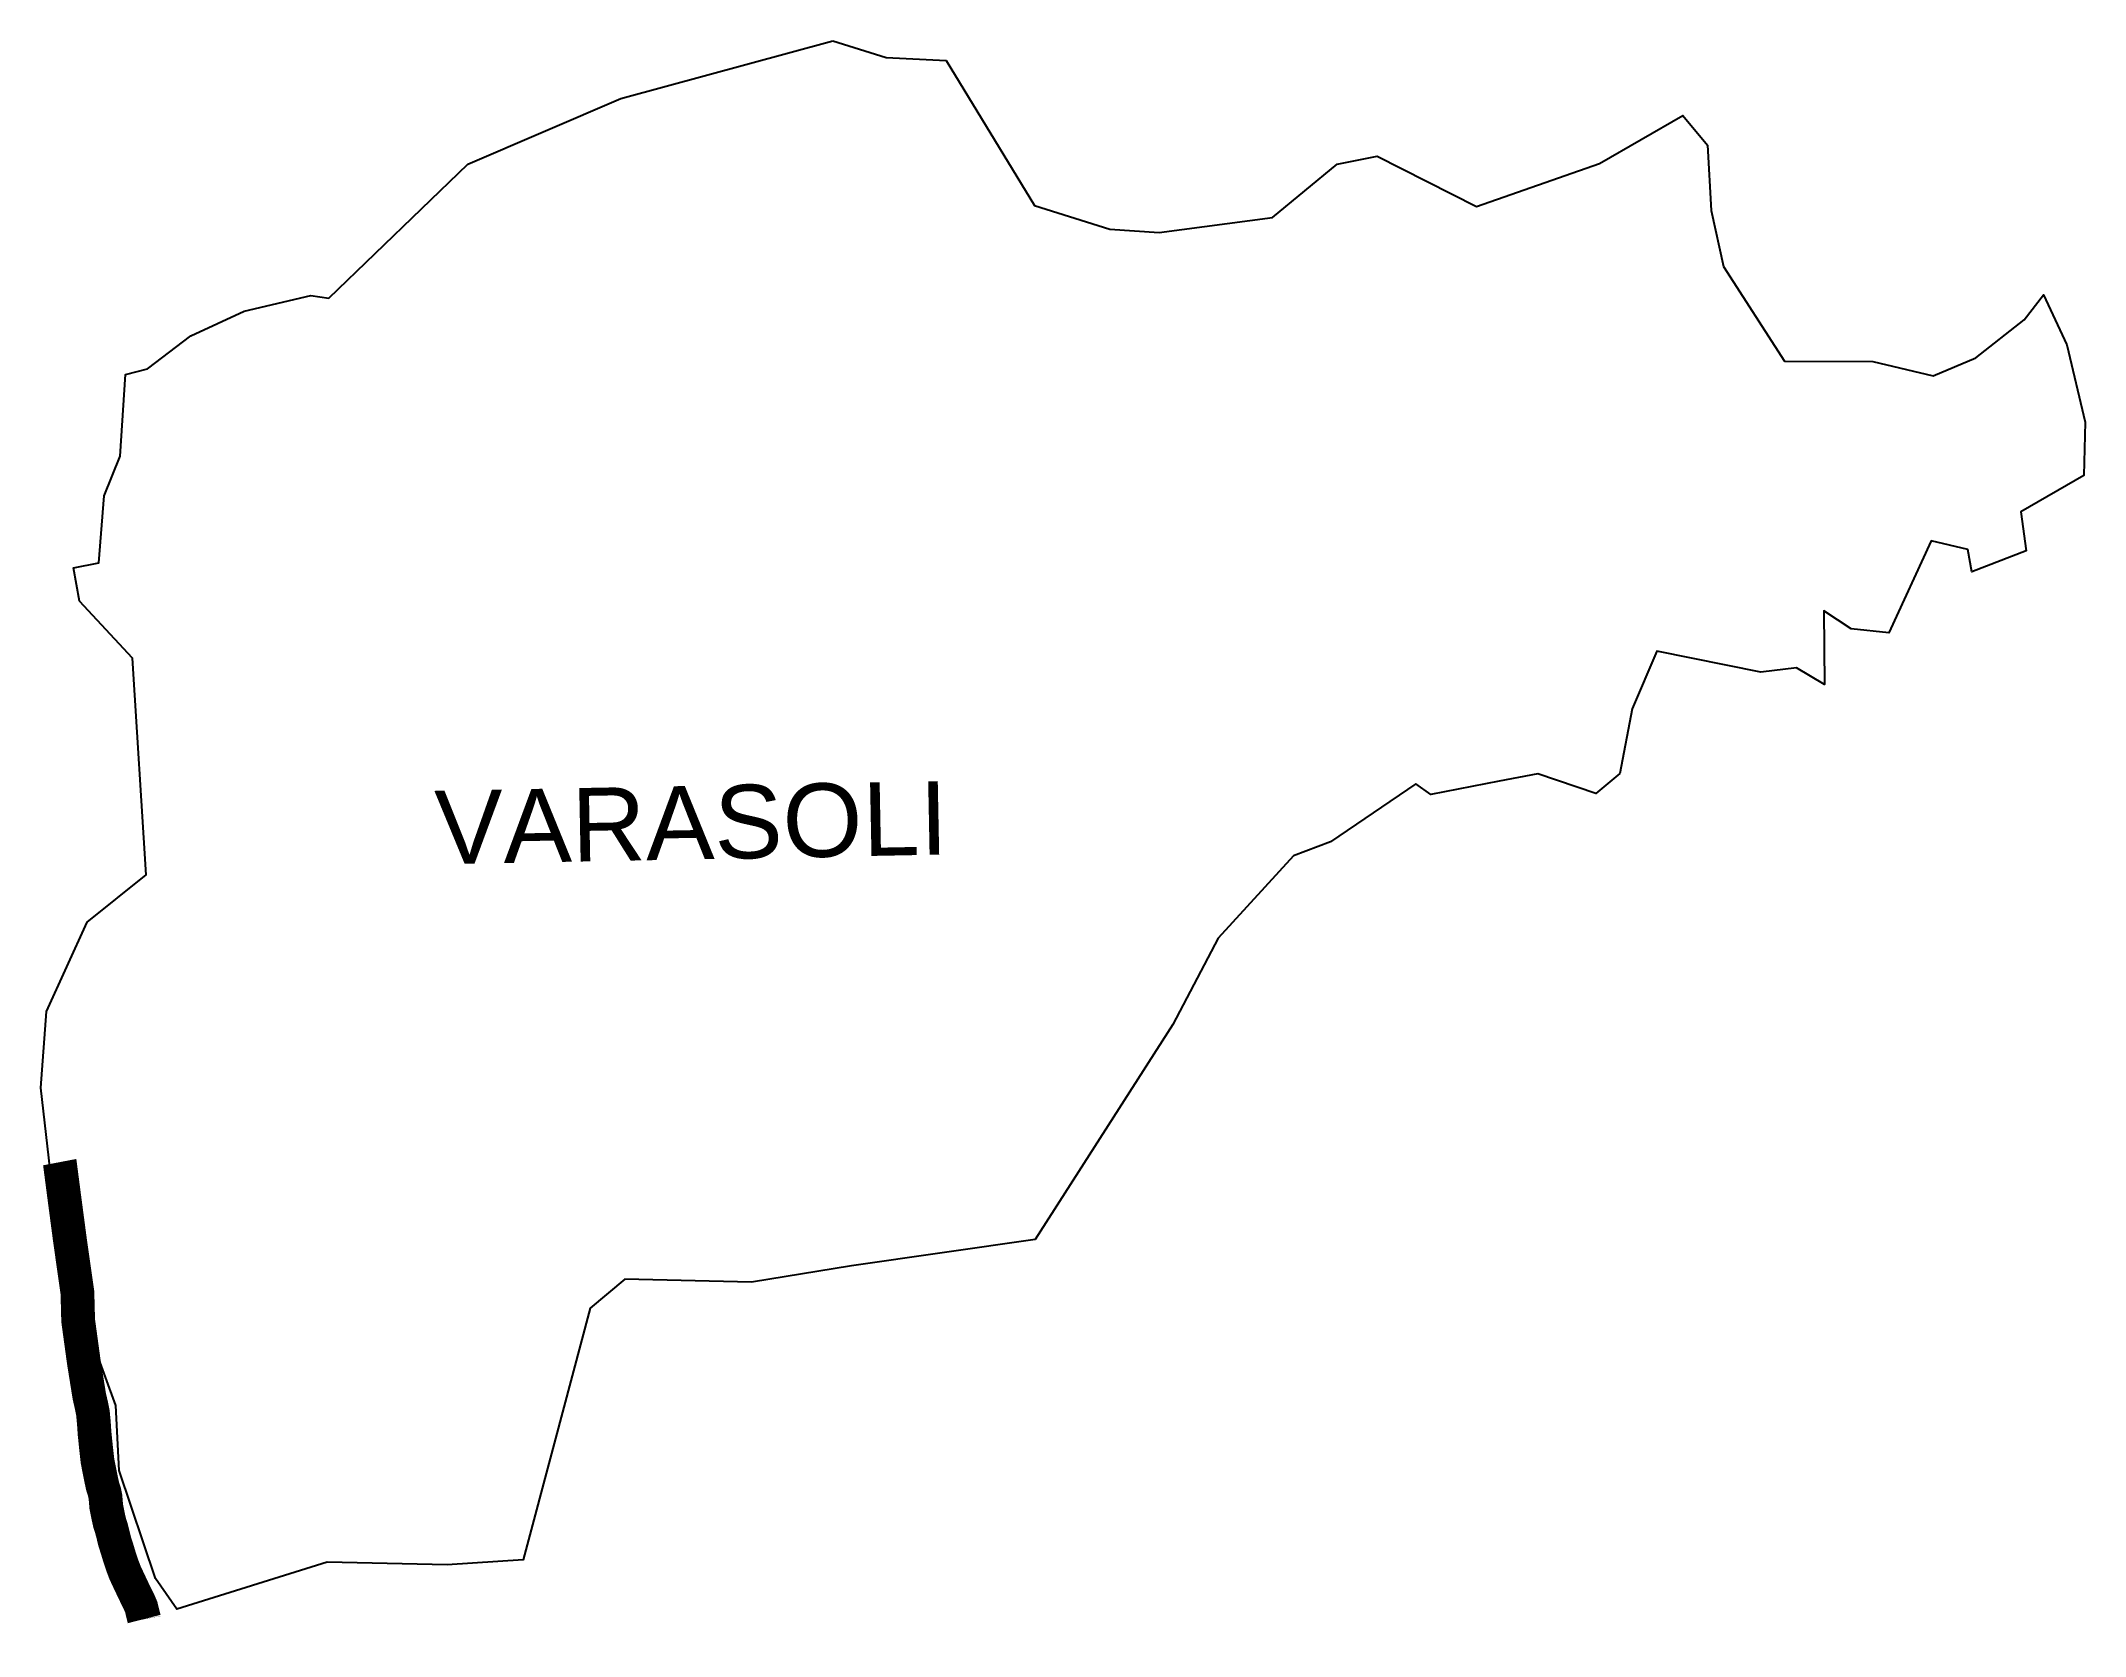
# Model space of a CAD drawing. Header units: metres. Extents: x 274648 to 277673, y 2063776 to 2066136.
import ezdxf

# ---------------------------------------------------------------- set-up
doc = ezdxf.new("R2010")
doc.units = ezdxf.units.M
for name, color, linetype in [('ARTIFICIALLY PROTECTED', 10, 'Continuous'), ('village', 3, 'Continuous'), ('VILLAGE NAME', 250, 'Continuous')]:
    doc.layers.add(name, color=color, linetype=linetype)
doc.styles.get("Standard").update_dxf_attribs({"font": 'simplex.shx'})

msp = doc.modelspace()

# ---------------------------------------------------------------- linework, layer by layer
at = {"layer": 'ARTIFICIALLY PROTECTED', "const_width": 50, "flags": 128}
for points in [[(274675.7305773554, 2064477.207803813), (274676.1267230259, 2064475.129389516), (274682.7520565001, 2064424.225375901), (274691.2200200292, 2064360.216371215), (274702.0665244787, 2064284.138224237), (274703.1496588564, 2064242.837944228), (274711.4335511162, 2064182.133531489), (274719.7128145086, 2064130.451429348), (274722.7269193003, 2064117.458916151), (274724.9850944438, 2064106.324681614), (274726.3744667884, 2064091.536282638), (274727.4170301469, 2064075.908259892), (274729.7912830414, 2064052.65865742), (274731.781339944, 2064035.041781225), (274733.5564509172, 2064025.982717254)], [(274733.5564509172, 2064025.982717254), (274736.616369946, 2064010.3667909), (274739.3644928972, 2063997.485555727), (274742.1154643823, 2063989.110758865), (274743.5368827318, 2063981.817867404), (274744.7685175191, 2063967.231655665), (274747.8132440487, 2063952.131721107), (274749.8033009514, 2063943.323175806), (274752.3616403405, 2063935.556441511), (274754.7355371682, 2063926.227526727), (274757.1995188762, 2063915.99831056), (274760.8004216238, 2063904.727283385), (274764.4995987864, 2063892.485200015), (274768.3846427772, 2063880.740544416), (274772.6488978257, 2063869.564285807), (274778.5339685873, 2063857.011738898), (274785.6410603349, 2063841.951898734), (274792.9375795778, 2063827.17636427), (274796.4526702457, 2063819.085229882), (274799.200793197, 2063807.908971274), (274800.9010850386, 2063801.211381163)], [(274800.9010850386, 2063801.211381163), (274800.9534033744, 2063800.935517854)]]:
    msp.add_lwpolyline(points, dxfattribs=at)
at = {"layer": 'village', "flags": 128}
msp.add_lwpolyline([(275506.3695079713, 2066050.935195281), (275819.8365387067, 2066136.273231484)], dxfattribs=at)
at = {"layer": 'village', "color": 3}
for points in [[(275819.8365387067, 2066136.273231484, 0), (275899.1989998875, 2066111.777499289, 0), (275988.0537197506, 2066107.50132773, 0), (276118.7419432601, 2065892.917198062, 0), (276230.0949632328, 2065857.699524383, 0), (276303.2755624515, 2065852.774616546, 0), (276470.9890600318, 2065875.128716993, 0), (276566.3922693589, 2065953.763676159, 0), (276625.9112378235, 2065965.715401166, 0), (276772.9458588744, 2065891.322294671, 0), (276954.7950812987, 2065954.72742843, 0), (277078.1510766153, 2066026.115586584, 0), (277114.4655380966, 2065981.878639842, 0), (277119.78749464, 2065885.108493993, 0), (277138.1126545098, 2065802.575661385, 0), (277228.5130285118, 2065662.276198159, 0), (277359.4307576045, 2065662.116906219, 0), (277448.6880417274, 2065640.508357527, 0), (277511.7442525745, 2065667.390227899, 0), (277583.2940716238, 2065723.746726397, 0), (277611.8410626212, 2065760.514373993, 0), (277646.5282305651, 2065686.378296881, 0), (277673.4840648994, 2065572.228037564, 0), (277671.402608879, 2065493.450166677, 0), (277578.1026987853, 2065439.647814834, 0), (277586.3633311605, 2065381.59568751, 0), (277505.6168264752, 2065350.863614213, 0), (277499.7617922269, 2065383.599705924, 0), (277445.8181003428, 2065396.686499166, 0), (277383.2079503109, 2065260.266139119, 0), (277327.4141385622, 2065266.540130269, 0), (277286.7552747719, 2065292.977609941, 0), (277287.5909846033, 2065183.928936233, 0), (277246.3071552406, 2065208.45509318, 0), (277193.4699224853, 2065201.972571597, 0), (277039.6868241646, 2065233.471767068, 0), (277002.98382786, 2065148.185604673, 0), (276984.9377049723, 2065052.218138335, 0), (276949.537956918, 2065022.589555519, 0), (276863.5113055446, 2065051.776950862, 0), (276806.3806213874, 2065040.791524223, 0), (276705.3581533714, 2065021.151203506, 0), (276682.7016453544, 2065036.889785999, 0), (276556.6986557367, 2064951.357342616, 0), (276501.7527281364, 2064930.263656808, 0), (276390.6179539608, 2064808.449563198, 0), (276323.2246381967, 2064681.052785878, 0), (276119.7168708432, 2064362.757633434, 0), (275847.4768763122, 2064323.998135473, 0), (275699.7777767199, 2064299.46380514, 0), (275512.2570998385, 2064304.026870251, 0), (275460.8077531279, 2064261.163396734, 0), (275407.6537199367, 2064060.928578826, 0), (275361.5357609704, 2063888.603284687, 0), (275249.497240524, 2063881.480571376, 0), (275071.6808060827, 2063885.51319525, 0), (274849.0370312395, 2063815.957275995, 0), (274817.8515866047, 2063861.334679185, 0), (274763.7618004666, 2064020.844561015, 0), (274758.8134115852, 2064117.056029283, 0), (274713.0601915884, 2064242.922638935, 0), (274661.5278278529, 2064466.48576307, 0), (274647.981169794, 2064587.131306589, 0), (274656.0510530981, 2064700.201299112, 0)], [(274656.0510530981, 2064700.201299112, 0), (274716.2532390003, 2064832.253702687, 0), (274803.8092608058, 2064902.406763827, 0), (274783.5248619684, 2065223.068451701, 0), (274704.9771841316, 2065307.498429116, 0), (274696.1049287682, 2065356.760791249, 0), (274733.6209190618, 2065363.879970496, 0), (274741.5005822284, 2065463.315730507, 0), (274765.1967543968, 2065522.012069883, 0), (274773.164597656, 2065642.656418212, 0), (274805.5849170364, 2065651.0306228, 0), (274870.1293757224, 2065700.075201459, 0), (274949.0508286297, 2065736.477079492, 0), (275047.6686073636, 2065759.777419594, 0), (275074.3247057979, 2065755.458405718, 0), (275279.7491753183, 2065953.729480261, 0), (275506.3695079713, 2066050.935195281, 0)]]:
    msp.add_polyline3d(points, dxfattribs=at)

# ---------------------------------------------------------------- texts
at = {"layer": 'VILLAGE NAME', "insert": (275229.7285569284, 2065026.591059187), "char_height": 108.7483136041808, "attachment_point": 1, "rotation": 1.1028329887230697}
msp.add_mtext_dynamic_manual_height_columns('{\\fArial|b0|i0|c0|p34;VARASOLI}', width=726.9294945531301, gutter_width=543.7415680209039, heights=[0], dxfattribs=at)

doc.saveas('drawing.dxf')
